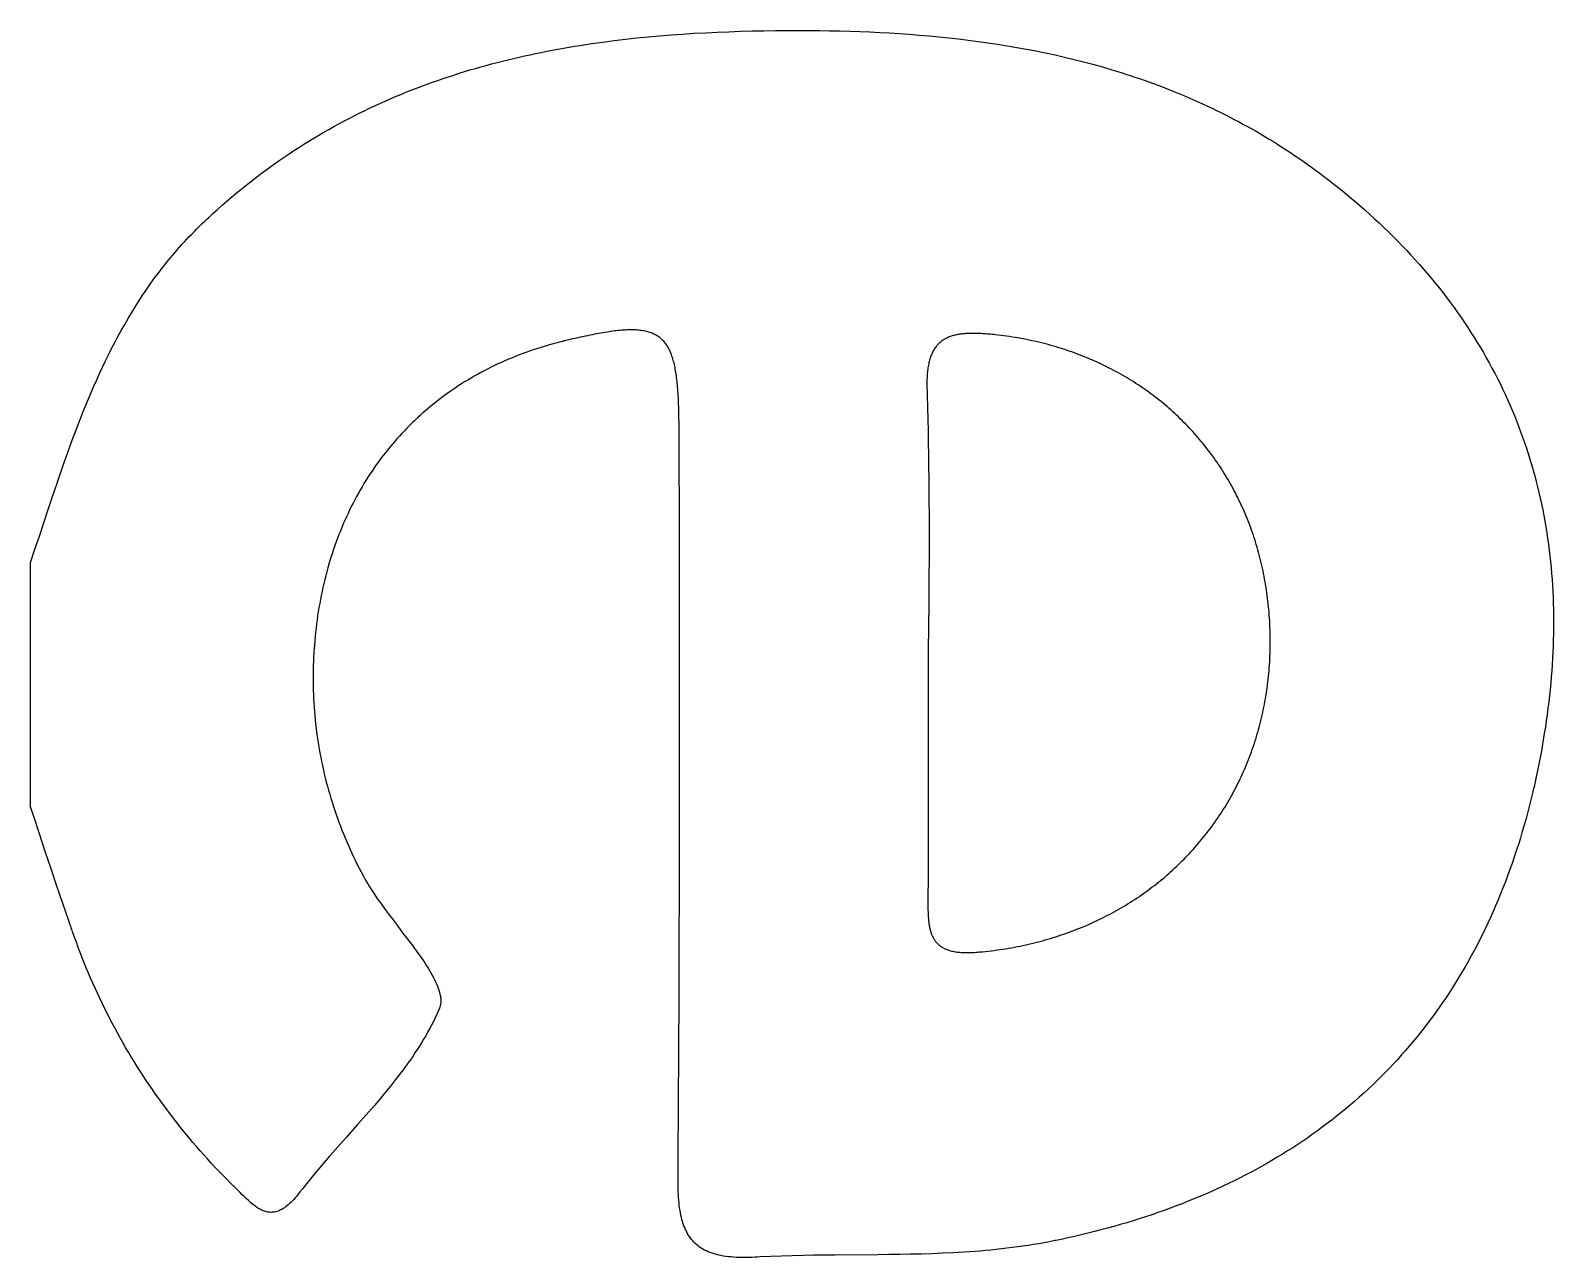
# Model space of a CAD drawing. Extents: x -2412.6 to -2376.5, y -227.2 to -193.2.
# Drawn here: x -2412.633 to -2409.01, y -223.355 to -220.438 of the extents above; entities that cross this region are included whole.
import ezdxf

# ---------------------------------------------------------------- set-up
doc = ezdxf.new("R2010")
doc.units = 0
doc.layers.add('WORK_LAYER', color=254, linetype='CONTINUOUS')

msp = doc.modelspace()

# ---------------------------------------------------------------- linework, layer by layer
at = {"layer": 'WORK_LAYER'}
for points in [[(-2412.6327, -221.7029), (-2412.622, -221.6715), (-2412.6115, -221.64), (-2412.5905, -221.5771), (-2412.58, -221.5457), (-2412.5694, -221.5144), (-2412.5587, -221.4831), (-2412.5477, -221.4519), (-2412.5422, -221.4364), (-2412.5365, -221.4209), (-2412.5308, -221.4054), (-2412.5251, -221.39), (-2412.5192, -221.3746), (-2412.5132, -221.3593), (-2412.5072, -221.344), (-2412.501, -221.3288), (-2412.4948, -221.3136), (-2412.4884, -221.2985), (-2412.4819, -221.2834), (-2412.4752, -221.2684), (-2412.4684, -221.2535), (-2412.4615, -221.2386), (-2412.4545, -221.2238), (-2412.4472, -221.2091), (-2412.4399, -221.1945), (-2412.4323, -221.1799), (-2412.4246, -221.1654), (-2412.4167, -221.151), (-2412.4086, -221.1367), (-2412.4003, -221.1225), (-2412.3919, -221.1084), (-2412.3832, -221.0943), (-2412.3743, -221.0804), (-2412.3652, -221.0666), (-2412.3559, -221.0529), (-2412.3463, -221.0392), (-2412.3365, -221.0257), (-2412.3265, -221.0123), (-2412.3162, -220.9991), (-2412.3057, -220.9859), (-2412.2949, -220.9729), (-2412.2894, -220.9664), (-2412.2838, -220.9599), (-2412.2782, -220.9535), (-2412.2725, -220.9472), (-2412.2667, -220.9408), (-2412.2609, -220.9345), (-2412.255, -220.9282), (-2412.249, -220.922), (-2412.2429, -220.9158), (-2412.2368, -220.9096), (-2412.2306, -220.9034), (-2412.2243, -220.8973), (-2412.218, -220.8912), (-2412.2147, -220.8882), (-2412.2143, -220.8878), (-2412.2142, -220.8877), (-2412.2141, -220.8876), (-2412.2137, -220.8873), (-2412.2124, -220.886), (-2412.2096, -220.8835), (-2412.1987, -220.8734), (-2412.1877, -220.8634), (-2412.1767, -220.8536), (-2412.1656, -220.844), (-2412.1544, -220.8345), (-2412.1433, -220.8251), (-2412.1321, -220.8159), (-2412.1208, -220.8068), (-2412.1095, -220.7979), (-2412.0982, -220.7891), (-2412.0868, -220.7804), (-2412.0753, -220.7719), (-2412.0639, -220.7635), (-2412.0524, -220.7553), (-2412.0408, -220.7472), (-2412.0292, -220.7392), (-2412.0176, -220.7314), (-2412.0059, -220.7236), (-2411.9942, -220.716), (-2411.9824, -220.7086), (-2411.9706, -220.7013), (-2411.9588, -220.6941), (-2411.9469, -220.687), (-2411.935, -220.68), (-2411.9231, -220.6732), (-2411.9111, -220.6665), (-2411.8991, -220.6599), (-2411.887, -220.6534), (-2411.8749, -220.6471), (-2411.8628, -220.6409), (-2411.8506, -220.6348), (-2411.8384, -220.6288), (-2411.8262, -220.6229), (-2411.8139, -220.6172), (-2411.8016, -220.6115), (-2411.7893, -220.606), (-2411.7769, -220.6006), (-2411.7645, -220.5953), (-2411.752, -220.5901), (-2411.7396, -220.585), (-2411.727, -220.58), (-2411.7145, -220.5751), (-2411.7019, -220.5703), (-2411.6893, -220.5657), (-2411.6767, -220.5611), (-2411.664, -220.5566), (-2411.6513, -220.5523), (-2411.6386, -220.548), (-2411.6259, -220.5439), (-2411.6131, -220.5398), (-2411.6003, -220.5359), (-2411.5874, -220.532), (-2411.5746, -220.5282), (-2411.5617, -220.5245), (-2411.5487, -220.521), (-2411.5358, -220.5175), (-2411.5228, -220.5141), (-2411.5098, -220.5108), (-2411.4968, -220.5075), (-2411.4837, -220.5044), (-2411.4706, -220.5014), (-2411.4575, -220.4984), (-2411.4444, -220.4956), (-2411.4312, -220.4928), (-2411.418, -220.4901), (-2411.4048, -220.4874), (-2411.3916, -220.4849), (-2411.3783, -220.4824), (-2411.3651, -220.4801), (-2411.3518, -220.4778), (-2411.3384, -220.4755), (-2411.3251, -220.4734), (-2411.3117, -220.4713), (-2411.2983, -220.4693), (-2411.2849, -220.4674), (-2411.2715, -220.4655), (-2411.2446, -220.462), (-2411.2176, -220.4588), (-2411.1905, -220.4558), (-2411.1633, -220.4532), (-2411.1361, -220.4507), (-2411.1088, -220.4485), (-2411.0814, -220.4465), (-2411.054, -220.4448), (-2411.0265, -220.4433), (-2410.999, -220.442), (-2410.9714, -220.4409), (-2410.9438, -220.44), (-2410.9161, -220.4392), (-2410.8883, -220.4387), (-2410.8605, -220.4383), (-2410.8327, -220.4381), (-2410.8049, -220.438), (-2410.7909, -220.438), (-2410.7892, -220.4381), (-2410.7884, -220.4381), (-2410.7876, -220.4381), (-2410.7846, -220.4381), (-2410.7787, -220.4381), (-2410.7549, -220.4383), (-2410.7312, -220.4386), (-2410.7075, -220.4391), (-2410.6838, -220.4398), (-2410.6601, -220.4406), (-2410.6365, -220.4415), (-2410.6129, -220.4426), (-2410.5893, -220.4439), (-2410.5658, -220.4454), (-2410.5423, -220.447), (-2410.5188, -220.4488), (-2410.4954, -220.4508), (-2410.472, -220.453), (-2410.4487, -220.4554), (-2410.4254, -220.458), (-2410.4022, -220.4608), (-2410.379, -220.4639), (-2410.3559, -220.4671), (-2410.3328, -220.4706), (-2410.3098, -220.4742), (-2410.2869, -220.4782), (-2410.264, -220.4823), (-2410.2412, -220.4867), (-2410.2184, -220.4914), (-2410.1957, -220.4963), (-2410.1731, -220.5014), (-2410.1506, -220.5069), (-2410.1281, -220.5125), (-2410.1057, -220.5185), (-2410.0834, -220.5247), (-2410.0612, -220.5313), (-2410.0501, -220.5346), (-2410.039, -220.5381), (-2410.0279, -220.5416), (-2410.0169, -220.5452), (-2410.0059, -220.5488), (-2409.9949, -220.5526), (-2409.984, -220.5564), (-2409.973, -220.5602), (-2409.9621, -220.5642), (-2409.9512, -220.5682), (-2409.9404, -220.5724), (-2409.9295, -220.5766), (-2409.9187, -220.5808), (-2409.9079, -220.5852), (-2409.8971, -220.5896), (-2409.8863, -220.5941), (-2409.8756, -220.5987), (-2409.8649, -220.6034), (-2409.8542, -220.6082), (-2409.8436, -220.613), (-2409.833, -220.6179), (-2409.8224, -220.6229), (-2409.8118, -220.628), (-2409.8012, -220.6332), (-2409.7907, -220.6385), (-2409.7802, -220.6439), (-2409.7697, -220.6493), (-2409.7593, -220.6548), (-2409.7489, -220.6604), (-2409.7385, -220.6662), (-2409.7281, -220.672), (-2409.7178, -220.6778), (-2409.7075, -220.6838), (-2409.6972, -220.6899), (-2409.687, -220.6961), (-2409.6767, -220.7023), (-2409.6665, -220.7087), (-2409.6564, -220.7151), (-2409.6463, -220.7217), (-2409.6362, -220.7283), (-2409.6261, -220.735), (-2409.6161, -220.7419), (-2409.606, -220.7488), (-2409.5961, -220.7558), (-2409.5861, -220.763), (-2409.5762, -220.7702), (-2409.5663, -220.7775), (-2409.5565, -220.7849), (-2409.5516, -220.7887), (-2409.5503, -220.7896), (-2409.5497, -220.7901), (-2409.5494, -220.7903), (-2409.5491, -220.7906), (-2409.5458, -220.7931), (-2409.5329, -220.8032), (-2409.5202, -220.8133), (-2409.5077, -220.8234), (-2409.4953, -220.8337), (-2409.4831, -220.8439), (-2409.4711, -220.8543), (-2409.4592, -220.8647), (-2409.4475, -220.8752), (-2409.4359, -220.8857), (-2409.4245, -220.8963), (-2409.4133, -220.9069), (-2409.4022, -220.9177), (-2409.3913, -220.9284), (-2409.3806, -220.9393), (-2409.37, -220.9501), (-2409.3596, -220.9611), (-2409.3493, -220.9721), (-2409.3392, -220.9831), (-2409.3292, -220.9943), (-2409.3195, -221.0054), (-2409.3098, -221.0167), (-2409.3004, -221.0279), (-2409.291, -221.0393), (-2409.2819, -221.0507), (-2409.2729, -221.0622), (-2409.2641, -221.0737), (-2409.2554, -221.0852), (-2409.2469, -221.0969), (-2409.2385, -221.1085), (-2409.2303, -221.1203), (-2409.2222, -221.1321), (-2409.2143, -221.1439), (-2409.2066, -221.1558), (-2409.199, -221.1678), (-2409.1916, -221.1798), (-2409.1843, -221.1918), (-2409.1772, -221.2039), (-2409.1702, -221.2161), (-2409.1634, -221.2283), (-2409.1567, -221.2406), (-2409.1502, -221.2529), (-2409.1438, -221.2653), (-2409.1376, -221.2777), (-2409.1316, -221.2902), (-2409.1257, -221.3027), (-2409.1199, -221.3153), (-2409.1143, -221.3279), (-2409.1088, -221.3406), (-2409.1035, -221.3534), (-2409.0984, -221.3661), (-2409.0934, -221.379), (-2409.0885, -221.3919), (-2409.0838, -221.4048), (-2409.0793, -221.4178), (-2409.0749, -221.4308), (-2409.0706, -221.4439), (-2409.0665, -221.457), (-2409.0626, -221.4702), (-2409.0587, -221.4834), (-2409.0551, -221.4967), (-2409.0516, -221.51), (-2409.0482, -221.5234), (-2409.045, -221.5368), (-2409.0419, -221.5503), (-2409.0389, -221.5638), (-2409.0361, -221.5774), (-2409.0335, -221.591), (-2409.031, -221.6046), (-2409.0286, -221.6183), (-2409.0264, -221.6321), (-2409.0244, -221.6459), (-2409.0224, -221.6597), (-2409.0206, -221.6736), (-2409.019, -221.6875), (-2409.0175, -221.7015), (-2409.0162, -221.7155), (-2409.0149, -221.7295), (-2409.0139, -221.7437), (-2409.0129, -221.7578), (-2409.0121, -221.772), (-2409.0115, -221.7862), (-2409.011, -221.8005), (-2409.0106, -221.8148), (-2409.0104, -221.8292), (-2409.0103, -221.8436), (-2409.0103, -221.858), (-2409.0105, -221.8725), (-2409.0109, -221.887), (-2409.0113, -221.9016), (-2409.0119, -221.9162), (-2409.0127, -221.9309), (-2409.0135, -221.9456), (-2409.0146, -221.9603), (-2409.0157, -221.9751), (-2409.017, -221.9899), (-2409.0184, -222.0047), (-2409.02, -222.0196), (-2409.0217, -222.0345), (-2409.0235, -222.0495), (-2409.0255, -222.0645), (-2409.0276, -222.0796), (-2409.0298, -222.0947), (-2409.0322, -222.1098), (-2409.0347, -222.1249), (-2409.0373, -222.1401), (-2409.0401, -222.1554), (-2409.043, -222.1706), (-2409.046, -222.186), (-2409.0491, -222.2013), (-2409.0524, -222.2167), (-2409.0559, -222.2321), (-2409.0567, -222.236), (-2409.0577, -222.24), (-2409.0595, -222.2481), (-2409.0634, -222.2641), (-2409.0674, -222.2801), (-2409.0715, -222.2959), (-2409.0757, -222.3117), (-2409.0801, -222.3273), (-2409.0846, -222.3427), (-2409.0892, -222.3581), (-2409.0939, -222.3733), (-2409.0988, -222.3884), (-2409.1038, -222.4034), (-2409.1089, -222.4183), (-2409.1141, -222.4331), (-2409.1194, -222.4477), (-2409.1249, -222.4622), (-2409.1305, -222.4766), (-2409.1362, -222.4909), (-2409.142, -222.505), (-2409.148, -222.5191), (-2409.1541, -222.533), (-2409.1603, -222.5468), (-2409.1666, -222.5604), (-2409.173, -222.574), (-2409.1796, -222.5874), (-2409.1863, -222.6008), (-2409.1931, -222.614), (-2409.2, -222.627), (-2409.207, -222.64), (-2409.2142, -222.6528), (-2409.2214, -222.6656), (-2409.2288, -222.6782), (-2409.2363, -222.6907), (-2409.244, -222.703), (-2409.2517, -222.7153), (-2409.2596, -222.7274), (-2409.2676, -222.7394), (-2409.2757, -222.7513), (-2409.2839, -222.7631), (-2409.2922, -222.7748), (-2409.3006, -222.7863), (-2409.3092, -222.7978), (-2409.3179, -222.8091), (-2409.3267, -222.8203), (-2409.3356, -222.8313), (-2409.3446, -222.8423), (-2409.3537, -222.8532), (-2409.363, -222.8639), (-2409.3724, -222.8745), (-2409.3818, -222.885), (-2409.3914, -222.8954), (-2409.4011, -222.9056), (-2409.411, -222.9158), (-2409.4209, -222.9258), (-2409.4309, -222.9357), (-2409.4411, -222.9455), (-2409.4514, -222.9552), (-2409.4618, -222.9648), (-2409.4722, -222.9742), (-2409.4829, -222.9835), (-2409.4936, -222.9928), (-2409.5044, -223.0019), (-2409.5153, -223.0108), (-2409.5264, -223.0197), (-2409.5375, -223.0285), (-2409.5488, -223.0371), (-2409.5602, -223.0456), (-2409.5717, -223.0541), (-2409.5833, -223.0624), (-2409.595, -223.0705), (-2409.6068, -223.0786), (-2409.6187, -223.0866), (-2409.6307, -223.0944), (-2409.6429, -223.1021), (-2409.6551, -223.1098), (-2409.6675, -223.1172), (-2409.6799, -223.1246), (-2409.6925, -223.1319), (-2409.7052, -223.1391), (-2409.7179, -223.1461), (-2409.7308, -223.153), (-2409.7438, -223.1599), (-2409.7569, -223.1666), (-2409.7701, -223.1732), (-2409.7834, -223.1796), (-2409.7968, -223.186), (-2409.8104, -223.1923), (-2409.824, -223.1984), (-2409.8377, -223.2044), (-2409.8515, -223.2103), (-2409.8655, -223.2161), (-2409.8795, -223.2218), (-2409.8936, -223.2274), (-2409.9079, -223.2329), (-2409.9222, -223.2382), (-2409.9367, -223.2435), (-2409.9512, -223.2486), (-2409.9659, -223.2536), (-2409.9806, -223.2585), (-2409.9955, -223.2633), (-2410.0104, -223.268), (-2410.0255, -223.2726), (-2410.0407, -223.277), (-2410.0559, -223.2814), (-2410.0713, -223.2856), (-2410.0867, -223.2898), (-2410.1023, -223.2938), (-2410.118, -223.2977), (-2410.1337, -223.3015), (-2410.1496, -223.3052), (-2410.1655, -223.3087), (-2410.1816, -223.3122), (-2410.1896, -223.3139), (-2410.1937, -223.3147), (-2410.1957, -223.3151), (-2410.1959, -223.3152), (-2410.196, -223.3152), (-2410.1962, -223.3152), (-2410.1966, -223.3153), (-2410.2092, -223.3178), (-2410.2219, -223.3202), (-2410.2345, -223.3225), (-2410.2472, -223.3246), (-2410.2598, -223.3266), (-2410.2725, -223.3285), (-2410.2852, -223.3303), (-2410.2979, -223.3319), (-2410.3106, -223.3335), (-2410.3232, -223.335), (-2410.3359, -223.3363), (-2410.3487, -223.3376), (-2410.3614, -223.3388), (-2410.3741, -223.3399), (-2410.3868, -223.3409), (-2410.3995, -223.3418), (-2410.4123, -223.3427), (-2410.4377, -223.3442), (-2410.4632, -223.3454), (-2410.4887, -223.3464), (-2410.5142, -223.3472), (-2410.5398, -223.3478), (-2410.5653, -223.3482), (-2410.5908, -223.3486), (-2410.6164, -223.3488), (-2410.7186, -223.3496), (-2410.7441, -223.3498), (-2410.7697, -223.3502), (-2410.7952, -223.3506), (-2410.8207, -223.3512), (-2410.8462, -223.3519), (-2410.8717, -223.3529), (-2410.8972, -223.3541), (-2410.9036, -223.3544), (-2410.9052, -223.3545), (-2410.906, -223.3546), (-2410.9064, -223.3546), (-2410.9067, -223.3546), (-2410.9087, -223.3547), (-2410.9167, -223.3551), (-2410.9244, -223.3553), (-2410.9319, -223.3554), (-2410.9392, -223.3554), (-2410.9463, -223.3553), (-2410.9532, -223.355), (-2410.9599, -223.3546), (-2410.9664, -223.3541), (-2410.9726, -223.3534), (-2410.9787, -223.3527), (-2410.9846, -223.3518), (-2410.9903, -223.3507), (-2410.9958, -223.3496), (-2411.0012, -223.3482), (-2411.0063, -223.3468), (-2411.0113, -223.3452), (-2411.016, -223.3435), (-2411.0206, -223.3417), (-2411.0251, -223.3397), (-2411.0293, -223.3376), (-2411.0334, -223.3353), (-2411.0374, -223.3329), (-2411.0412, -223.3304), (-2411.0448, -223.3277), (-2411.0482, -223.3249), (-2411.0515, -223.322), (-2411.0547, -223.3189), (-2411.0577, -223.3156), (-2411.0605, -223.3122), (-2411.0632, -223.3087), (-2411.0658, -223.305), (-2411.0683, -223.3012), (-2411.0706, -223.2972), (-2411.0727, -223.293), (-2411.0748, -223.2888), (-2411.0767, -223.2843), (-2411.0785, -223.2797), (-2411.0802, -223.275), (-2411.0817, -223.2701), (-2411.0831, -223.2651), (-2411.0845, -223.2599), (-2411.0857, -223.2545), (-2411.0868, -223.249), (-2411.0878, -223.2433), (-2411.0887, -223.2375), (-2411.0895, -223.2315), (-2411.0902, -223.2254), (-2411.0908, -223.219), (-2411.0913, -223.2126), (-2411.0917, -223.2059), (-2411.092, -223.1991), (-2411.0923, -223.1922), (-2411.0925, -223.185), (-2411.0926, -223.1778), (-2411.0926, -223.1703), (-2411.0926, -223.1665), (-2411.0926, -223.1664), (-2411.0926, -223.1663), (-2411.0926, -223.1662), (-2411.0926, -223.166), (-2411.0926, -223.165), (-2411.0926, -223.163), (-2411.0925, -223.159), (-2411.0925, -223.151), (-2411.0923, -223.1191), (-2411.0914, -222.9913), (-2411.0907, -222.8635), (-2411.0902, -222.7357), (-2411.0897, -222.6079), (-2411.0893, -222.4801), (-2411.089, -222.3523), (-2411.0888, -222.2245), (-2411.0887, -222.0968), (-2411.0887, -221.969), (-2411.0888, -221.8412), (-2411.0891, -221.7134), (-2411.0894, -221.5856), (-2411.0898, -221.4578), (-2411.0901, -221.3939), (-2411.0901, -221.3859), (-2411.0901, -221.3849), (-2411.0901, -221.3844), (-2411.0901, -221.3842), (-2411.0901, -221.384), (-2411.0901, -221.3832), (-2411.0901, -221.3816), (-2411.0902, -221.3751), (-2411.0902, -221.3688), (-2411.0903, -221.3626), (-2411.0904, -221.3565), (-2411.0905, -221.3505), (-2411.0906, -221.3446), (-2411.0908, -221.3388), (-2411.0909, -221.3331), (-2411.0911, -221.3275), (-2411.0913, -221.322), (-2411.0916, -221.3166), (-2411.0918, -221.3113), (-2411.0921, -221.3061), (-2411.0924, -221.301), (-2411.0927, -221.296), (-2411.0931, -221.2911), (-2411.0935, -221.2862), (-2411.0939, -221.2815), (-2411.0943, -221.2769), (-2411.0948, -221.2724), (-2411.0953, -221.2679), (-2411.0958, -221.2636), (-2411.0964, -221.2593), (-2411.097, -221.2552), (-2411.0976, -221.2511), (-2411.0983, -221.2471), (-2411.099, -221.2432), (-2411.0997, -221.2394), (-2411.1005, -221.2357), (-2411.1013, -221.2321), (-2411.1021, -221.2285), (-2411.103, -221.2251), (-2411.1039, -221.2217), (-2411.1049, -221.2184), (-2411.1059, -221.2152), (-2411.107, -221.2121), (-2411.1081, -221.2091), (-2411.1092, -221.2062), (-2411.1104, -221.2033), (-2411.1116, -221.2005), (-2411.1129, -221.1978), (-2411.1142, -221.1952), (-2411.1155, -221.1927), (-2411.117, -221.1902), (-2411.1184, -221.1878), (-2411.1199, -221.1855), (-2411.1215, -221.1833), (-2411.1231, -221.1812), (-2411.1248, -221.1791), (-2411.1265, -221.1771), (-2411.1283, -221.1752), (-2411.1301, -221.1734), (-2411.132, -221.1716), (-2411.1339, -221.1699), (-2411.1359, -221.1683), (-2411.1379, -221.1667), (-2411.1401, -221.1653), (-2411.1422, -221.1639), (-2411.1445, -221.1625), (-2411.1467, -221.1613), (-2411.1491, -221.1601), (-2411.1515, -221.1589), (-2411.154, -221.1579), (-2411.1565, -221.1569), (-2411.1591, -221.156), (-2411.1618, -221.1551), (-2411.1645, -221.1543), (-2411.1673, -221.1536), (-2411.1702, -221.153), (-2411.1731, -221.1524), (-2411.1761, -221.1518), (-2411.1792, -221.1514), (-2411.1824, -221.151), (-2411.1856, -221.1506), (-2411.1889, -221.1503), (-2411.1922, -221.1501), (-2411.1957, -221.15), (-2411.1992, -221.1499), (-2411.2028, -221.1498), (-2411.2064, -221.1498), (-2411.2102, -221.1499), (-2411.214, -221.15), (-2411.2179, -221.1502), (-2411.2218, -221.1505), (-2411.2259, -221.1508), (-2411.23, -221.1511), (-2411.2342, -221.1515), (-2411.2385, -221.152), (-2411.2429, -221.1525), (-2411.2474, -221.1531), (-2411.2519, -221.1537), (-2411.2566, -221.1544), (-2411.2613, -221.1551), (-2411.2661, -221.1558), (-2411.271, -221.1567), (-2411.276, -221.1575), (-2411.2811, -221.1585), (-2411.2862, -221.1594), (-2411.2915, -221.1604), (-2411.2968, -221.1615), (-2411.3023, -221.1626), (-2411.3078, -221.1637), (-2411.3134, -221.1649), (-2411.3191, -221.1662), (-2411.3249, -221.1674), (-2411.3309, -221.1688), (-2411.3369, -221.1701), (-2411.343, -221.1715), (-2411.3492, -221.173), (-2411.3555, -221.1745), (-2411.3619, -221.176), (-2411.3627, -221.1762), (-2411.3631, -221.1763), (-2411.3637, -221.1764), (-2411.366, -221.177), (-2411.3707, -221.1782), (-2411.3801, -221.1805), (-2411.3893, -221.183), (-2411.3986, -221.1856), (-2411.4077, -221.1883), (-2411.4168, -221.191), (-2411.4258, -221.1939), (-2411.4348, -221.1968), (-2411.4437, -221.1998), (-2411.4525, -221.2029), (-2411.4613, -221.2061), (-2411.47, -221.2094), (-2411.4787, -221.2128), (-2411.4872, -221.2163), (-2411.4957, -221.2198), (-2411.5042, -221.2234), (-2411.5126, -221.2272), (-2411.5209, -221.231), (-2411.5291, -221.2349), (-2411.5373, -221.2389), (-2411.5454, -221.2429), (-2411.5534, -221.2471), (-2411.5614, -221.2513), (-2411.5693, -221.2556), (-2411.5771, -221.26), (-2411.5849, -221.2645), (-2411.5926, -221.2691), (-2411.6002, -221.2738), (-2411.6077, -221.2785), (-2411.6152, -221.2833), (-2411.6226, -221.2882), (-2411.6299, -221.2932), (-2411.6372, -221.2982), (-2411.6444, -221.3034), (-2411.6515, -221.3086), (-2411.6586, -221.3139), (-2411.6655, -221.3193), (-2411.6724, -221.3247), (-2411.6793, -221.3303), (-2411.686, -221.3359), (-2411.6927, -221.3416), (-2411.6993, -221.3473), (-2411.7058, -221.3532), (-2411.7123, -221.3591), (-2411.7187, -221.3651), (-2411.725, -221.3711), (-2411.7312, -221.3773), (-2411.7373, -221.3835), (-2411.7434, -221.3898), (-2411.7494, -221.3962), (-2411.7553, -221.4026), (-2411.7612, -221.4091), (-2411.767, -221.4157), (-2411.7726, -221.4224), (-2411.7782, -221.4291), (-2411.7838, -221.4359), (-2411.7892, -221.4428), (-2411.7946, -221.4497), (-2411.7999, -221.4567), (-2411.8051, -221.4638), (-2411.8102, -221.471), (-2411.8153, -221.4782), (-2411.8203, -221.4855), (-2411.8252, -221.4928), (-2411.83, -221.5003), (-2411.8347, -221.5078), (-2411.8394, -221.5153), (-2411.8439, -221.523), (-2411.8484, -221.5307), (-2411.8528, -221.5384), (-2411.8571, -221.5463), (-2411.8614, -221.5541), (-2411.8655, -221.5621), (-2411.8696, -221.5701), (-2411.8735, -221.5782), (-2411.8774, -221.5864), (-2411.8813, -221.5946), (-2411.885, -221.6029), (-2411.8886, -221.6112), (-2411.8922, -221.6196), (-2411.8956, -221.6281), (-2411.899, -221.6366), (-2411.9023, -221.6452), (-2411.9055, -221.6538), (-2411.9087, -221.6625), (-2411.9117, -221.6713), (-2411.9146, -221.6801), (-2411.9175, -221.689), (-2411.9203, -221.698), (-2411.9229, -221.707), (-2411.9255, -221.716), (-2411.928, -221.7252), (-2411.9305, -221.7343), (-2411.9328, -221.7436), (-2411.935, -221.7529), (-2411.9372, -221.7622), (-2411.9392, -221.7716), (-2411.9412, -221.7811), (-2411.943, -221.7906), (-2411.9448, -221.8002), (-2411.9465, -221.8098), (-2411.9481, -221.8195), (-2411.9496, -221.8292), (-2411.951, -221.839), (-2411.9523, -221.8488), (-2411.9535, -221.8587), (-2411.9546, -221.8686), (-2411.9557, -221.8786), (-2411.9566, -221.8887), (-2411.9575, -221.8988), (-2411.9582, -221.9089), (-2411.9585, -221.914), (-2411.9587, -221.9166), (-2411.9587, -221.9168), (-2411.9587, -221.917), (-2411.9587, -221.9173), (-2411.9588, -221.9179), (-2411.9593, -221.9277), (-2411.9598, -221.9376), (-2411.9601, -221.9475), (-2411.9604, -221.9574), (-2411.9605, -221.9673), (-2411.9606, -221.9772), (-2411.9605, -221.9871), (-2411.9604, -221.9971), (-2411.9601, -222.007), (-2411.9598, -222.017), (-2411.9593, -222.0269), (-2411.9588, -222.0369), (-2411.9581, -222.0469), (-2411.9574, -222.0568), (-2411.9565, -222.0668), (-2411.9555, -222.0768), (-2411.9545, -222.0867), (-2411.9533, -222.0967), (-2411.9521, -222.1066), (-2411.9507, -222.1166), (-2411.9492, -222.1265), (-2411.9477, -222.1364), (-2411.946, -222.1463), (-2411.9442, -222.1562), (-2411.9424, -222.1661), (-2411.9404, -222.1759), (-2411.9383, -222.1857), (-2411.9361, -222.1956), (-2411.9339, -222.2053), (-2411.9315, -222.2151), (-2411.929, -222.2249), (-2411.9265, -222.2346), (-2411.9238, -222.2442), (-2411.921, -222.2539), (-2411.9182, -222.2635), (-2411.9152, -222.2731), (-2411.9122, -222.2827), (-2411.909, -222.2922), (-2411.9058, -222.3017), (-2411.9024, -222.3111), (-2411.899, -222.3205), (-2411.8955, -222.3299), (-2411.8919, -222.3392), (-2411.8882, -222.3484), (-2411.8844, -222.3577), (-2411.8805, -222.3668), (-2411.8765, -222.376), (-2411.8725, -222.3851), (-2411.8683, -222.3941), (-2411.8641, -222.4031), (-2411.8598, -222.412), (-2411.8554, -222.4209), (-2411.8509, -222.4297), (-2411.8463, -222.4384), (-2411.8417, -222.4471), (-2411.8393, -222.4515), (-2411.8387, -222.4525), (-2411.8384, -222.4531), (-2411.8382, -222.4534), (-2411.8374, -222.4549), (-2411.8341, -222.4607), (-2411.8306, -222.4666), (-2411.827, -222.4726), (-2411.8232, -222.4786), (-2411.8193, -222.4847), (-2411.8153, -222.4907), (-2411.8111, -222.4968), (-2411.8069, -222.503), (-2411.8025, -222.5092), (-2411.7981, -222.5153), (-2411.7891, -222.5278), (-2411.7798, -222.5403), (-2411.7704, -222.5528), (-2411.7609, -222.5653), (-2411.7514, -222.5777), (-2411.7419, -222.5902), (-2411.7326, -222.6025), (-2411.7235, -222.6147), (-2411.719, -222.6207), (-2411.7147, -222.6268), (-2411.7104, -222.6327), (-2411.7062, -222.6387), (-2411.7021, -222.6445), (-2411.6981, -222.6504), (-2411.6943, -222.6561), (-2411.6906, -222.6618), (-2411.687, -222.6675), (-2411.6836, -222.6731), (-2411.6803, -222.6786), (-2411.6773, -222.684), (-2411.6744, -222.6894), (-2411.6716, -222.6947), (-2411.6691, -222.6999), (-2411.6668, -222.705), (-2411.6647, -222.71), (-2411.6628, -222.7149), (-2411.6612, -222.7198), (-2411.6598, -222.7245), (-2411.6587, -222.7291), (-2411.6578, -222.7337), (-2411.6572, -222.7381), (-2411.657, -222.7402), (-2411.6568, -222.7424), (-2411.6568, -222.7445), (-2411.6568, -222.7466), (-2411.6569, -222.7486), (-2411.657, -222.7506), (-2411.6573, -222.7526), (-2411.6576, -222.7546), (-2411.658, -222.7565), (-2411.6585, -222.7584), (-2411.659, -222.7602), (-2411.6596, -222.762), (-2411.66, -222.7629), (-2411.6602, -222.7634), (-2411.6603, -222.7636), (-2411.6603, -222.7638), (-2411.6604, -222.764), (-2411.6623, -222.7684), (-2411.6663, -222.7771), (-2411.6703, -222.7858), (-2411.6745, -222.7944), (-2411.6789, -222.8029), (-2411.6833, -222.8114), (-2411.688, -222.8198), (-2411.6927, -222.8281), (-2411.6976, -222.8364), (-2411.7026, -222.8447), (-2411.7077, -222.8528), (-2411.7129, -222.861), (-2411.7182, -222.8691), (-2411.7236, -222.8771), (-2411.7292, -222.8852), (-2411.7348, -222.8931), (-2411.7405, -222.9011), (-2411.7463, -222.9089), (-2411.7522, -222.9168), (-2411.7582, -222.9246), (-2411.7642, -222.9324), (-2411.7765, -222.9479), (-2411.7891, -222.9633), (-2411.8019, -222.9786), (-2411.8148, -222.9938), (-2411.8279, -223.009), (-2411.8412, -223.0241), (-2411.8545, -223.0392), (-2411.8813, -223.0694), (-2411.9081, -223.0996), (-2411.9214, -223.1147), (-2411.9346, -223.13), (-2411.9476, -223.1453), (-2411.9605, -223.1606), (-2411.9731, -223.1761), (-2411.9856, -223.1917), (-2411.9917, -223.1996), (-2411.9932, -223.2016), (-2411.9941, -223.2027), (-2411.9959, -223.205), (-2411.9994, -223.2093), (-2412.0028, -223.2134), (-2412.0063, -223.2172), (-2412.0096, -223.2207), (-2412.0129, -223.2241), (-2412.0162, -223.2271), (-2412.0194, -223.23), (-2412.0226, -223.2326), (-2412.0257, -223.235), (-2412.0288, -223.2372), (-2412.0318, -223.2391), (-2412.0348, -223.2409), (-2412.0378, -223.2424), (-2412.0407, -223.2438), (-2412.0436, -223.2449), (-2412.0465, -223.2459), (-2412.0494, -223.2467), (-2412.0522, -223.2473), (-2412.0549, -223.2477), (-2412.0577, -223.2479), (-2412.0604, -223.248), (-2412.0631, -223.2479), (-2412.0658, -223.2477), (-2412.0685, -223.2473), (-2412.0711, -223.2468), (-2412.0737, -223.2461), (-2412.0763, -223.2453), (-2412.0789, -223.2443), (-2412.0815, -223.2433), (-2412.0841, -223.2421), (-2412.0866, -223.2408), (-2412.0892, -223.2393), (-2412.0917, -223.2378), (-2412.0942, -223.2362), (-2412.0968, -223.2344), (-2412.0993, -223.2326), (-2412.1018, -223.2307), (-2412.1043, -223.2287), (-2412.1094, -223.2245), (-2412.1144, -223.22), (-2412.1195, -223.2152), (-2412.1246, -223.2103), (-2412.1297, -223.2052), (-2412.135, -223.2), (-2412.1403, -223.1947), (-2412.1456, -223.1893), (-2412.1483, -223.1867), (-2412.1484, -223.1866), (-2412.1485, -223.1865), (-2412.1487, -223.1863), (-2412.1492, -223.1858), (-2412.1504, -223.1846), (-2412.1527, -223.1824), (-2412.1574, -223.1778), (-2412.1666, -223.1685), (-2412.1757, -223.1592), (-2412.1848, -223.1498), (-2412.1938, -223.1403), (-2412.2028, -223.1307), (-2412.2116, -223.121), (-2412.2204, -223.1113), (-2412.2291, -223.1015), (-2412.2378, -223.0916), (-2412.2463, -223.0816), (-2412.2548, -223.0715), (-2412.2632, -223.0614), (-2412.2715, -223.0512), (-2412.2797, -223.0409), (-2412.2879, -223.0306), (-2412.296, -223.0201), (-2412.3039, -223.0096), (-2412.3118, -222.9991), (-2412.3197, -222.9884), (-2412.3274, -222.9777), (-2412.335, -222.9669), (-2412.3425, -222.9561), (-2412.35, -222.9452), (-2412.3574, -222.9342), (-2412.3646, -222.9231), (-2412.3718, -222.912), (-2412.3789, -222.9009), (-2412.3859, -222.8897), (-2412.3928, -222.8784), (-2412.3996, -222.8671), (-2412.4063, -222.8557), (-2412.4129, -222.8442), (-2412.4194, -222.8327), (-2412.4258, -222.8212), (-2412.4321, -222.8096), (-2412.4383, -222.7979), (-2412.4444, -222.7862), (-2412.4504, -222.7745), (-2412.4563, -222.7627), (-2412.4621, -222.7508), (-2412.4678, -222.739), (-2412.4734, -222.727), (-2412.4789, -222.7151), (-2412.4842, -222.7031), (-2412.4895, -222.691), (-2412.4947, -222.679), (-2412.4998, -222.6669), (-2412.5047, -222.6547), (-2412.5096, -222.6425), (-2412.5144, -222.6303), (-2412.519, -222.6181), (-2412.5235, -222.6058), (-2412.528, -222.5936), (-2412.5323, -222.5812), (-2412.5344, -222.5751), (-2412.5355, -222.572), (-2412.5357, -222.5712), (-2412.5358, -222.571), (-2412.5358, -222.5709), (-2412.5359, -222.5708), (-2412.5361, -222.5701), (-2412.5379, -222.565), (-2412.5415, -222.5547), (-2412.5556, -222.5135), (-2412.5697, -222.4723), (-2412.5836, -222.431), (-2412.5975, -222.3898), (-2412.6112, -222.3484), (-2412.6248, -222.3071), (-2412.6316, -222.2864), (-2412.6325, -222.2838), (-2412.6327, -222.2832), (-2412.6327, -222.2826), (-2412.6327, -222.2815), (-2412.6327, -222.2771), (-2412.6327, -222.2683)], [(-2410.4977, -221.8983), (-2410.4976, -221.9547), (-2410.4974, -222.0112), (-2410.4973, -222.0676), (-2410.4973, -222.124), (-2410.4973, -222.1805), (-2410.4974, -222.2369), (-2410.4975, -222.2934), (-2410.4976, -222.3498), (-2410.4978, -222.4062), (-2410.498, -222.4627), (-2410.4982, -222.4909), (-2410.4982, -222.4979), (-2410.4982, -222.4997), (-2410.4982, -222.5001), (-2410.4982, -222.5003), (-2410.4982, -222.5003), (-2410.4982, -222.5004), (-2410.4982, -222.5008), (-2410.4982, -222.5022), (-2410.4983, -222.5079), (-2410.4983, -222.5135), (-2410.4982, -222.519), (-2410.4982, -222.5245), (-2410.4981, -222.5298), (-2410.4979, -222.535), (-2410.4978, -222.5376), (-2410.4977, -222.5402), (-2410.4976, -222.5427), (-2410.4974, -222.5452), (-2410.4972, -222.5477), (-2410.497, -222.5501), (-2410.4968, -222.5525), (-2410.4966, -222.5549), (-2410.4963, -222.5572), (-2410.496, -222.5596), (-2410.4957, -222.5619), (-2410.4953, -222.5641), (-2410.495, -222.5664), (-2410.4946, -222.5686), (-2410.4941, -222.5708), (-2410.4937, -222.5729), (-2410.4932, -222.575), (-2410.4926, -222.5771), (-2410.4921, -222.5791), (-2410.4915, -222.5811), (-2410.4908, -222.5831), (-2410.4901, -222.5851), (-2410.4894, -222.587), (-2410.4887, -222.5888), (-2410.4879, -222.5907), (-2410.487, -222.5925), (-2410.4861, -222.5942), (-2410.4852, -222.596), (-2410.4842, -222.5977), (-2410.4832, -222.5993), (-2410.4821, -222.6009), (-2410.481, -222.6025), (-2410.4798, -222.604), (-2410.4786, -222.6055), (-2410.4773, -222.607), (-2410.476, -222.6084), (-2410.4746, -222.6098), (-2410.4732, -222.6112), (-2410.4717, -222.6124), (-2410.4701, -222.6137), (-2410.4685, -222.6149), (-2410.4668, -222.6161), (-2410.4651, -222.6172), (-2410.4633, -222.6183), (-2410.4614, -222.6194), (-2410.4595, -222.6204), (-2410.4575, -222.6213), (-2410.4554, -222.6222), (-2410.4533, -222.6231), (-2410.4511, -222.6239), (-2410.4488, -222.6247), (-2410.4465, -222.6254), (-2410.4441, -222.6261), (-2410.4416, -222.6267), (-2410.4391, -222.6273), (-2410.4364, -222.6279), (-2410.4337, -222.6283), (-2410.4309, -222.6288), (-2410.4281, -222.6292), (-2410.4251, -222.6295), (-2410.4221, -222.6298), (-2410.419, -222.6301), (-2410.4158, -222.6302), (-2410.4125, -222.6304), (-2410.4092, -222.6305), (-2410.4057, -222.6305), (-2410.4022, -222.6305), (-2410.3986, -222.6304), (-2410.3948, -222.6303), (-2410.391, -222.6301), (-2410.3871, -222.6299), (-2410.3832, -222.6296), (-2410.3811, -222.6295), (-2410.3806, -222.6294), (-2410.3805, -222.6294), (-2410.3805, -222.6294), (-2410.3804, -222.6294), (-2410.3804, -222.6294), (-2410.3801, -222.6294), (-2410.3793, -222.6293), (-2410.3757, -222.629), (-2410.3686, -222.6283), (-2410.3616, -222.6276), (-2410.3546, -222.6268), (-2410.3475, -222.626), (-2410.3406, -222.6251), (-2410.3336, -222.6242), (-2410.3267, -222.6232), (-2410.3198, -222.6222), (-2410.3129, -222.6211), (-2410.3061, -222.6199), (-2410.2992, -222.6188), (-2410.2924, -222.6175), (-2410.2856, -222.6162), (-2410.2789, -222.6149), (-2410.2722, -222.6135), (-2410.2655, -222.612), (-2410.2588, -222.6105), (-2410.2522, -222.6089), (-2410.2456, -222.6073), (-2410.239, -222.6057), (-2410.2324, -222.604), (-2410.2259, -222.6022), (-2410.2194, -222.6004), (-2410.2129, -222.5985), (-2410.2065, -222.5966), (-2410.2001, -222.5947), (-2410.1937, -222.5927), (-2410.1873, -222.5906), (-2410.181, -222.5885), (-2410.1747, -222.5864), (-2410.1684, -222.5842), (-2410.1622, -222.5819), (-2410.156, -222.5796), (-2410.1498, -222.5773), (-2410.1437, -222.5749), (-2410.1376, -222.5725), (-2410.1315, -222.57), (-2410.1254, -222.5674), (-2410.1194, -222.5649), (-2410.1134, -222.5622), (-2410.1075, -222.5596), (-2410.1016, -222.5568), (-2410.0957, -222.5541), (-2410.0898, -222.5513), (-2410.084, -222.5484), (-2410.0782, -222.5455), (-2410.0724, -222.5426), (-2410.0667, -222.5396), (-2410.061, -222.5365), (-2410.0554, -222.5335), (-2410.0497, -222.5303), (-2410.0441, -222.5272), (-2410.0386, -222.524), (-2410.0331, -222.5207), (-2410.0276, -222.5174), (-2410.0221, -222.514), (-2410.0167, -222.5107), (-2410.0114, -222.5072), (-2410.006, -222.5038), (-2410.0007, -222.5002), (-2409.9954, -222.4967), (-2409.9902, -222.4931), (-2409.985, -222.4894), (-2409.9798, -222.4858), (-2409.9747, -222.482), (-2409.9696, -222.4783), (-2409.9646, -222.4744), (-2409.9596, -222.4706), (-2409.9546, -222.4667), (-2409.9497, -222.4628), (-2409.9448, -222.4588), (-2409.9399, -222.4548), (-2409.9351, -222.4507), (-2409.9303, -222.4466), (-2409.9256, -222.4425), (-2409.9209, -222.4383), (-2409.9162, -222.4341), (-2409.9116, -222.4299), (-2409.907, -222.4256), (-2409.9025, -222.4213), (-2409.898, -222.4169), (-2409.8935, -222.4125), (-2409.8891, -222.408), (-2409.8847, -222.4036), (-2409.8804, -222.399), (-2409.8761, -222.3945), (-2409.8718, -222.3899), (-2409.8676, -222.3853), (-2409.8634, -222.3806), (-2409.8593, -222.3759), (-2409.8552, -222.3711), (-2409.8512, -222.3664), (-2409.8472, -222.3615), (-2409.8432, -222.3567), (-2409.8393, -222.3518), (-2409.8354, -222.3469), (-2409.8316, -222.3419), (-2409.8278, -222.3369), (-2409.8241, -222.3319), (-2409.8204, -222.3268), (-2409.8167, -222.3218), (-2409.8131, -222.3166), (-2409.8096, -222.3115), (-2409.806, -222.3063), (-2409.8026, -222.301), (-2409.7991, -222.2958), (-2409.7958, -222.2905), (-2409.7924, -222.2851), (-2409.7891, -222.2797), (-2409.7859, -222.2743), (-2409.7827, -222.2689), (-2409.7796, -222.2635), (-2409.7765, -222.258), (-2409.7734, -222.2524), (-2409.7704, -222.2469), (-2409.7674, -222.2413), (-2409.7645, -222.2356), (-2409.7617, -222.23), (-2409.7589, -222.2243), (-2409.7561, -222.2186), (-2409.7534, -222.2128), (-2409.7507, -222.2071), (-2409.7481, -222.2012), (-2409.7455, -222.1954), (-2409.743, -222.1895), (-2409.7405, -222.1836), (-2409.7381, -222.1777), (-2409.7357, -222.1717), (-2409.7334, -222.1658), (-2409.7311, -222.1597), (-2409.7289, -222.1537), (-2409.7267, -222.1476), (-2409.7246, -222.1415), (-2409.7226, -222.1354), (-2409.7205, -222.1292), (-2409.7186, -222.123), (-2409.7167, -222.1168), (-2409.7148, -222.1106), (-2409.713, -222.1043), (-2409.7112, -222.098), (-2409.7095, -222.0917), (-2409.7079, -222.0854), (-2409.7063, -222.079), (-2409.7048, -222.0726), (-2409.7033, -222.0661), (-2409.7018, -222.0597), (-2409.7005, -222.0532), (-2409.6991, -222.0467), (-2409.6979, -222.0402), (-2409.6966, -222.0336), (-2409.6955, -222.027), (-2409.6944, -222.0204), (-2409.6933, -222.0138), (-2409.6923, -222.0072), (-2409.6914, -222.0005), (-2409.6905, -221.9938), (-2409.6897, -221.9871), (-2409.6889, -221.9803), (-2409.6882, -221.9735), (-2409.6875, -221.9667), (-2409.6869, -221.9599), (-2409.6864, -221.9531), (-2409.6859, -221.9462), (-2409.6854, -221.9393), (-2409.6851, -221.9324), (-2409.6848, -221.9255), (-2409.6845, -221.9185), (-2409.6843, -221.9116), (-2409.6842, -221.9046), (-2409.6841, -221.8976), (-2409.6841, -221.8906), (-2409.6841, -221.8836), (-2409.6842, -221.8766), (-2409.6843, -221.8697), (-2409.6845, -221.8628), (-2409.6848, -221.8559), (-2409.6851, -221.849), (-2409.6854, -221.8422), (-2409.6859, -221.8354), (-2409.6863, -221.8285), (-2409.6869, -221.8218), (-2409.6875, -221.815), (-2409.6881, -221.8083), (-2409.6888, -221.8016), (-2409.6895, -221.7949), (-2409.6903, -221.7882), (-2409.6912, -221.7816), (-2409.6921, -221.775), (-2409.693, -221.7684), (-2409.694, -221.7618), (-2409.6951, -221.7553), (-2409.6962, -221.7487), (-2409.6974, -221.7423), (-2409.6986, -221.7358), (-2409.6999, -221.7293), (-2409.7012, -221.7229), (-2409.7026, -221.7165), (-2409.704, -221.7102), (-2409.7055, -221.7038), (-2409.707, -221.6975), (-2409.7086, -221.6912), (-2409.7102, -221.685), (-2409.7119, -221.6787), (-2409.7136, -221.6725), (-2409.7154, -221.6664), (-2409.7172, -221.6602), (-2409.7191, -221.6541), (-2409.721, -221.648), (-2409.723, -221.6419), (-2409.725, -221.6359), (-2409.7271, -221.6299), (-2409.7292, -221.6239), (-2409.7314, -221.6179), (-2409.7336, -221.612), (-2409.7359, -221.6061), (-2409.7382, -221.6003), (-2409.7406, -221.5944), (-2409.743, -221.5886), (-2409.7455, -221.5828), (-2409.748, -221.5771), (-2409.7505, -221.5714), (-2409.7531, -221.5657), (-2409.7558, -221.56), (-2409.7585, -221.5544), (-2409.7612, -221.5488), (-2409.764, -221.5433), (-2409.7668, -221.5377), (-2409.7697, -221.5322), (-2409.7726, -221.5268), (-2409.7756, -221.5213), (-2409.7786, -221.5159), (-2409.7817, -221.5105), (-2409.7848, -221.5052), (-2409.7879, -221.4999), (-2409.7911, -221.4946), (-2409.7944, -221.4894), (-2409.7976, -221.4842), (-2409.801, -221.479), (-2409.8043, -221.4739), (-2409.8078, -221.4688), (-2409.8112, -221.4637), (-2409.8147, -221.4587), (-2409.8183, -221.4536), (-2409.8218, -221.4487), (-2409.8255, -221.4437), (-2409.8292, -221.4388), (-2409.8329, -221.434), (-2409.8366, -221.4292), (-2409.8404, -221.4244), (-2409.8443, -221.4196), (-2409.8481, -221.4149), (-2409.8521, -221.4102), (-2409.856, -221.4056), (-2409.86, -221.4009), (-2409.8641, -221.3964), (-2409.8682, -221.3918), (-2409.8723, -221.3873), (-2409.8765, -221.3829), (-2409.8807, -221.3784), (-2409.8849, -221.374), (-2409.8892, -221.3697), (-2409.8935, -221.3654), (-2409.8979, -221.3611), (-2409.9023, -221.3569), (-2409.9068, -221.3527), (-2409.9112, -221.3485), (-2409.9158, -221.3444), (-2409.9203, -221.3403), (-2409.9249, -221.3363), (-2409.9296, -221.3323), (-2409.9342, -221.3283), (-2409.9389, -221.3244), (-2409.9437, -221.3205), (-2409.9485, -221.3166), (-2409.9533, -221.3128), (-2409.9582, -221.3091), (-2409.9631, -221.3054), (-2409.968, -221.3017), (-2409.973, -221.298), (-2409.978, -221.2944), (-2409.983, -221.2909), (-2409.9881, -221.2874), (-2409.9932, -221.2839), (-2409.9984, -221.2805), (-2410.0036, -221.2771), (-2410.0088, -221.2737), (-2410.014, -221.2704), (-2410.0193, -221.2672), (-2410.0247, -221.264), (-2410.03, -221.2608), (-2410.0354, -221.2577), (-2410.0408, -221.2546), (-2410.0463, -221.2515), (-2410.0518, -221.2485), (-2410.0573, -221.2456), (-2410.0629, -221.2427), (-2410.0685, -221.2398), (-2410.0741, -221.237), (-2410.0798, -221.2342), (-2410.0855, -221.2315), (-2410.0912, -221.2288), (-2410.097, -221.2262), (-2410.1028, -221.2236), (-2410.1086, -221.221), (-2410.1144, -221.2185), (-2410.1203, -221.2161), (-2410.1262, -221.2137), (-2410.1322, -221.2113), (-2410.1382, -221.209), (-2410.1442, -221.2067), (-2410.1502, -221.2045), (-2410.1563, -221.2023), (-2410.1624, -221.2002), (-2410.1685, -221.1981), (-2410.1747, -221.1961), (-2410.1809, -221.1941), (-2410.1871, -221.1922), (-2410.1934, -221.1903), (-2410.1996, -221.1885), (-2410.2059, -221.1867), (-2410.2123, -221.1849), (-2410.2186, -221.1832), (-2410.225, -221.1816), (-2410.2315, -221.18), (-2410.2379, -221.1785), (-2410.2444, -221.177), (-2410.2509, -221.1756), (-2410.2574, -221.1742), (-2410.264, -221.1728), (-2410.2706, -221.1715), (-2410.2772, -221.1703), (-2410.2838, -221.1691), (-2410.2905, -221.168), (-2410.2972, -221.1669), (-2410.3039, -221.1659), (-2410.3107, -221.1649), (-2410.3174, -221.164), (-2410.3242, -221.1631), (-2410.3311, -221.1623), (-2410.3379, -221.1615), (-2410.3413, -221.1611), (-2410.3422, -221.1611), (-2410.3424, -221.161), (-2410.3425, -221.161), (-2410.3425, -221.161), (-2410.3425, -221.161), (-2410.3427, -221.161), (-2410.3432, -221.161), (-2410.3451, -221.1608), (-2410.349, -221.1604), (-2410.3529, -221.16), (-2410.3567, -221.1597), (-2410.3605, -221.1594), (-2410.3642, -221.1592), (-2410.3678, -221.1589), (-2410.3714, -221.1587), (-2410.375, -221.1586), (-2410.3785, -221.1584), (-2410.3819, -221.1583), (-2410.3853, -221.1582), (-2410.3886, -221.1582), (-2410.3919, -221.1582), (-2410.3952, -221.1582), (-2410.3984, -221.1583), (-2410.4015, -221.1584), (-2410.4046, -221.1586), (-2410.4077, -221.1587), (-2410.4107, -221.159), (-2410.4136, -221.1592), (-2410.4165, -221.1595), (-2410.4193, -221.1599), (-2410.4221, -221.1603), (-2410.4249, -221.1607), (-2410.4276, -221.1612), (-2410.4302, -221.1617), (-2410.4328, -221.1623), (-2410.4354, -221.1629), (-2410.4379, -221.1636), (-2410.4403, -221.1643), (-2410.4427, -221.165), (-2410.445, -221.1658), (-2410.4473, -221.1667), (-2410.4496, -221.1676), (-2410.4518, -221.1686), (-2410.4539, -221.1696), (-2410.456, -221.1706), (-2410.4581, -221.1718), (-2410.4601, -221.1729), (-2410.462, -221.1741), (-2410.4639, -221.1754), (-2410.4658, -221.1768), (-2410.4676, -221.1782), (-2410.4694, -221.1796), (-2410.4711, -221.1811), (-2410.4727, -221.1827), (-2410.4743, -221.1843), (-2410.4759, -221.186), (-2410.4774, -221.1878), (-2410.4789, -221.1896), (-2410.4803, -221.1915), (-2410.4817, -221.1934), (-2410.483, -221.1954), (-2410.4843, -221.1975), (-2410.4855, -221.1996), (-2410.4867, -221.2018), (-2410.4878, -221.2041), (-2410.4889, -221.2065), (-2410.4899, -221.2089), (-2410.4909, -221.2113), (-2410.4918, -221.2139), (-2410.4927, -221.2165), (-2410.4935, -221.2192), (-2410.4943, -221.222), (-2410.4951, -221.2248), (-2410.4958, -221.2277), (-2410.4964, -221.2307), (-2410.497, -221.2338), (-2410.4976, -221.2369), (-2410.4981, -221.2401), (-2410.4986, -221.2434), (-2410.499, -221.2468), (-2410.4994, -221.2502), (-2410.4997, -221.2538), (-2410.5, -221.2574), (-2410.5002, -221.2611), (-2410.5004, -221.2648), (-2410.5005, -221.2687), (-2410.5006, -221.2726), (-2410.5006, -221.2766), (-2410.5006, -221.2808), (-2410.5006, -221.2849), (-2410.5005, -221.2892), (-2410.5003, -221.2936), (-2410.5002, -221.2958), (-2410.5002, -221.2964), (-2410.5002, -221.2965), (-2410.5002, -221.2966), (-2410.5002, -221.2967), (-2410.5002, -221.2971), (-2410.5001, -221.2989), (-2410.4999, -221.306), (-2410.4992, -221.3342), (-2410.4986, -221.3624), (-2410.498, -221.3906), (-2410.4975, -221.4188), (-2410.497, -221.447), (-2410.4966, -221.4752), (-2410.4963, -221.5034), (-2410.496, -221.5316), (-2410.4958, -221.5598), (-2410.4956, -221.588), (-2410.4955, -221.6162), (-2410.4954, -221.6444), (-2410.4955, -221.6726), (-2410.4955, -221.7009), (-2410.4957, -221.7291), (-2410.4959, -221.7573), (-2410.4961, -221.7855), (-2410.4964, -221.8137), (-2410.4968, -221.8419), (-2410.4972, -221.8701)]]:
    msp.add_lwpolyline(points, close=True, dxfattribs=at)

doc.saveas('drawing.dxf')
